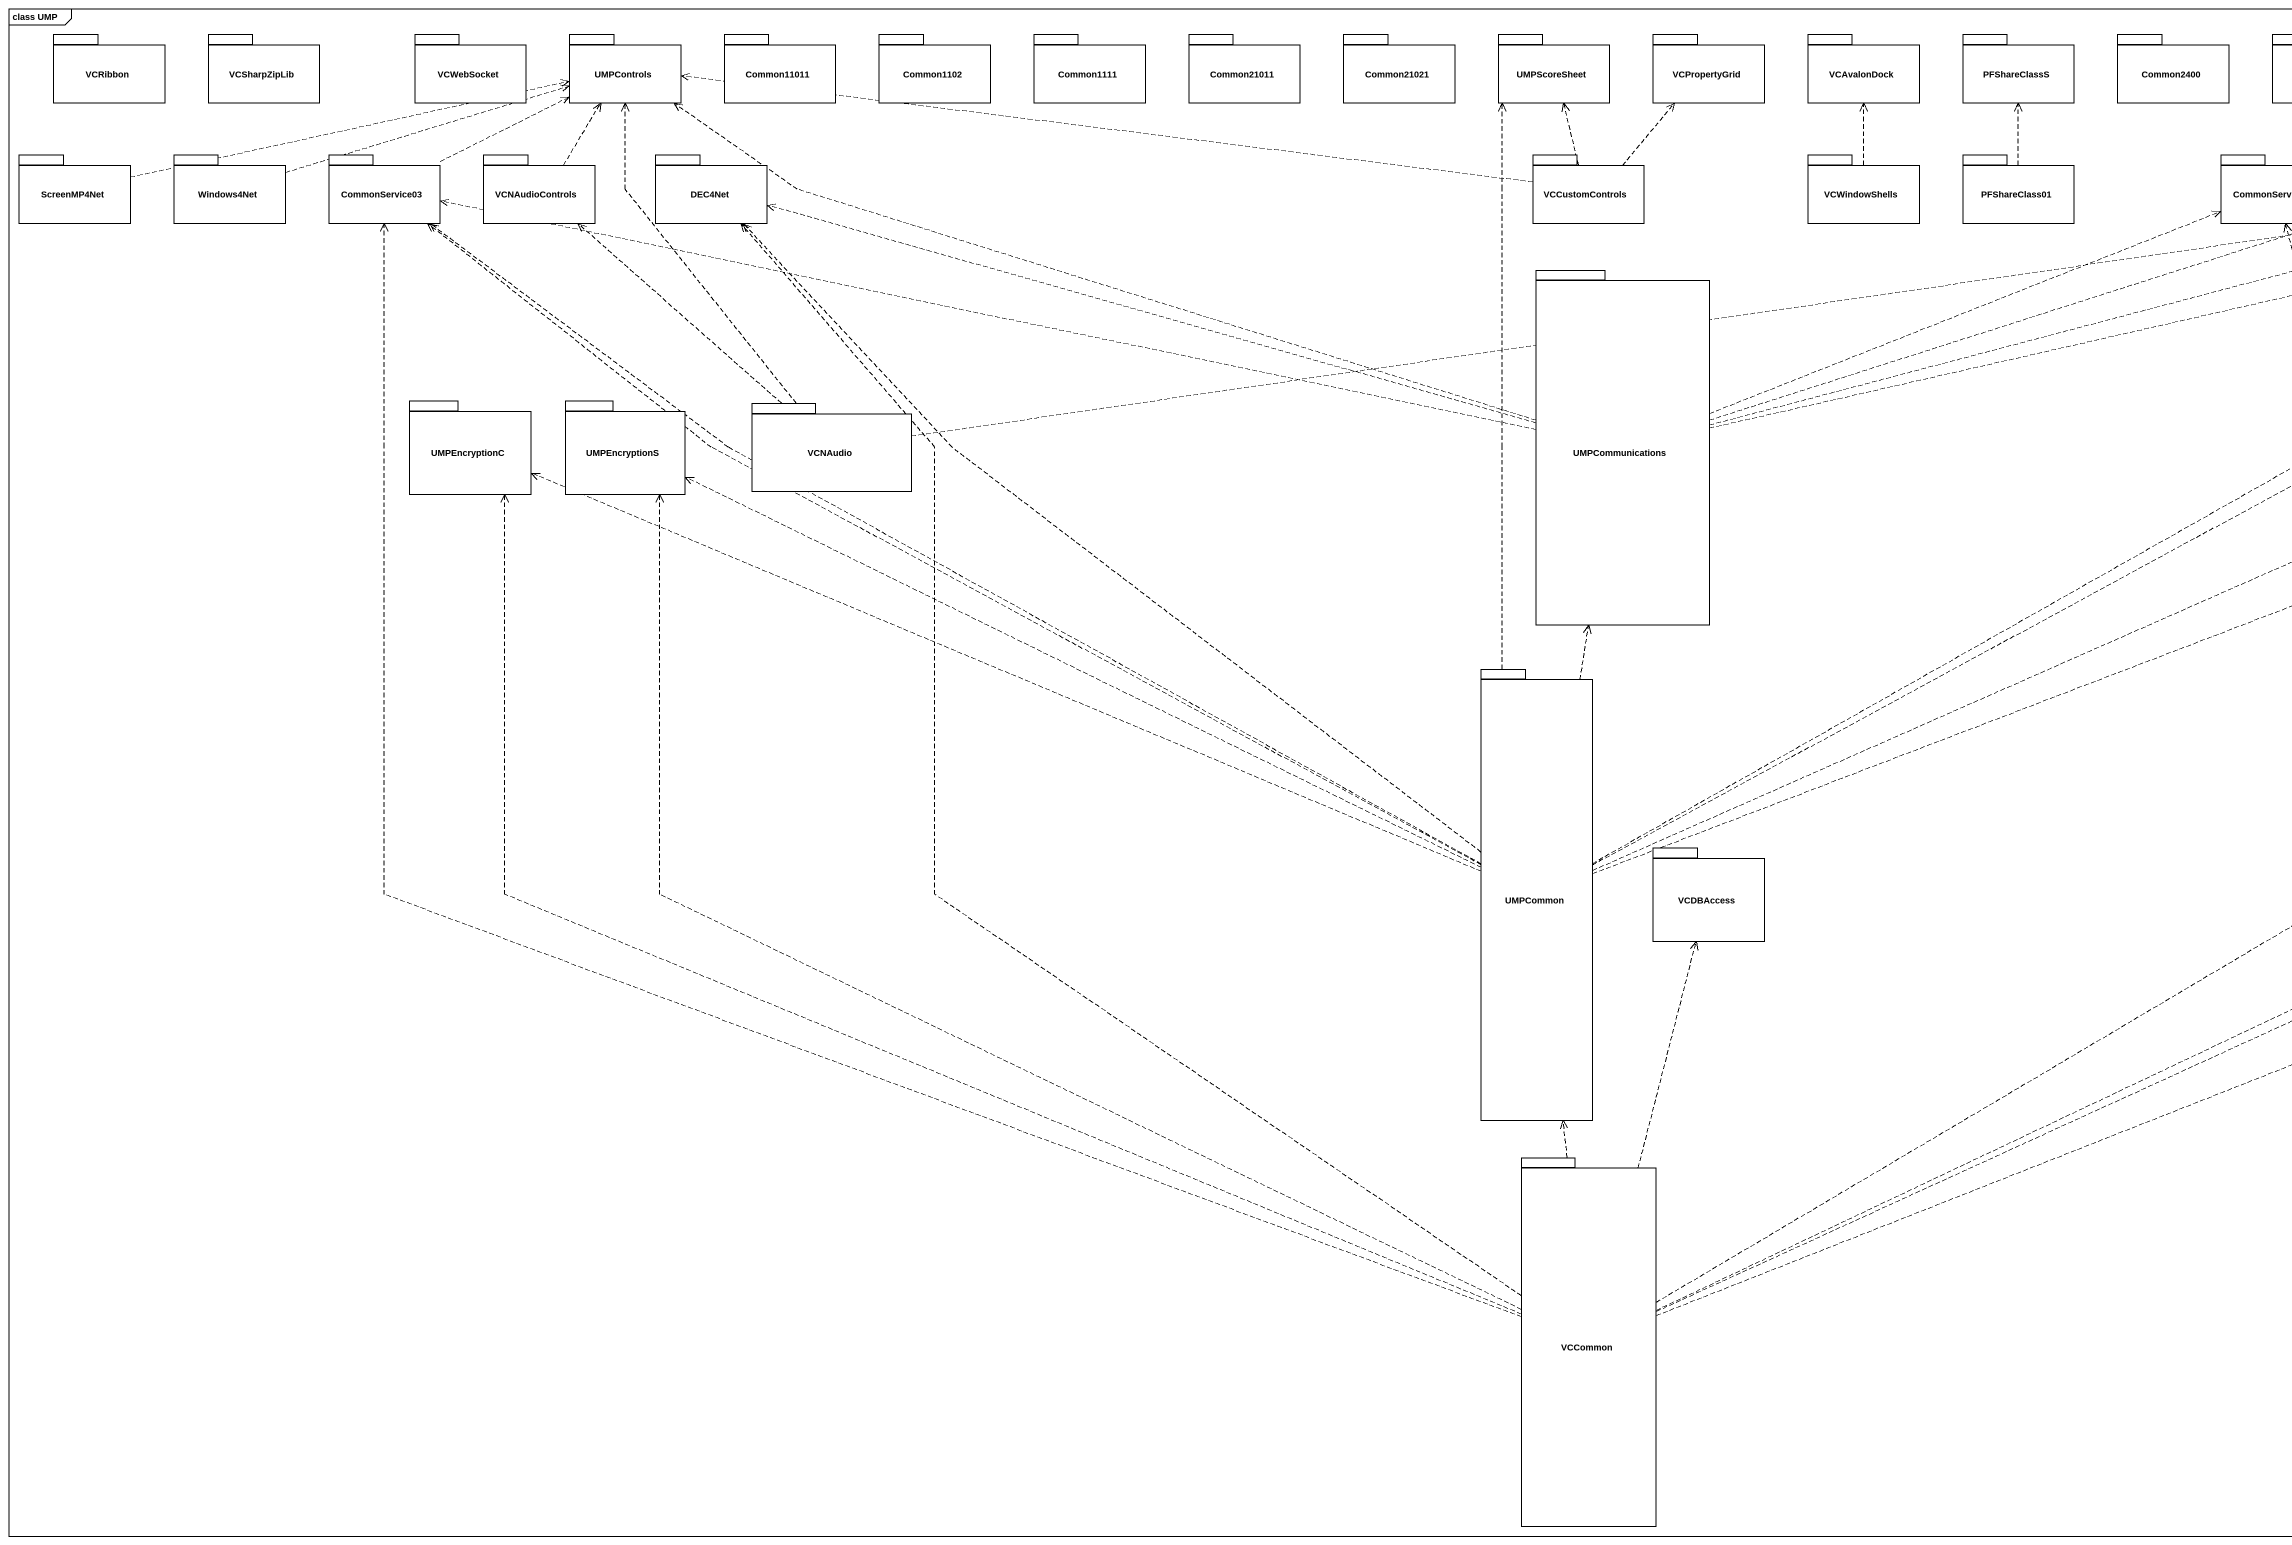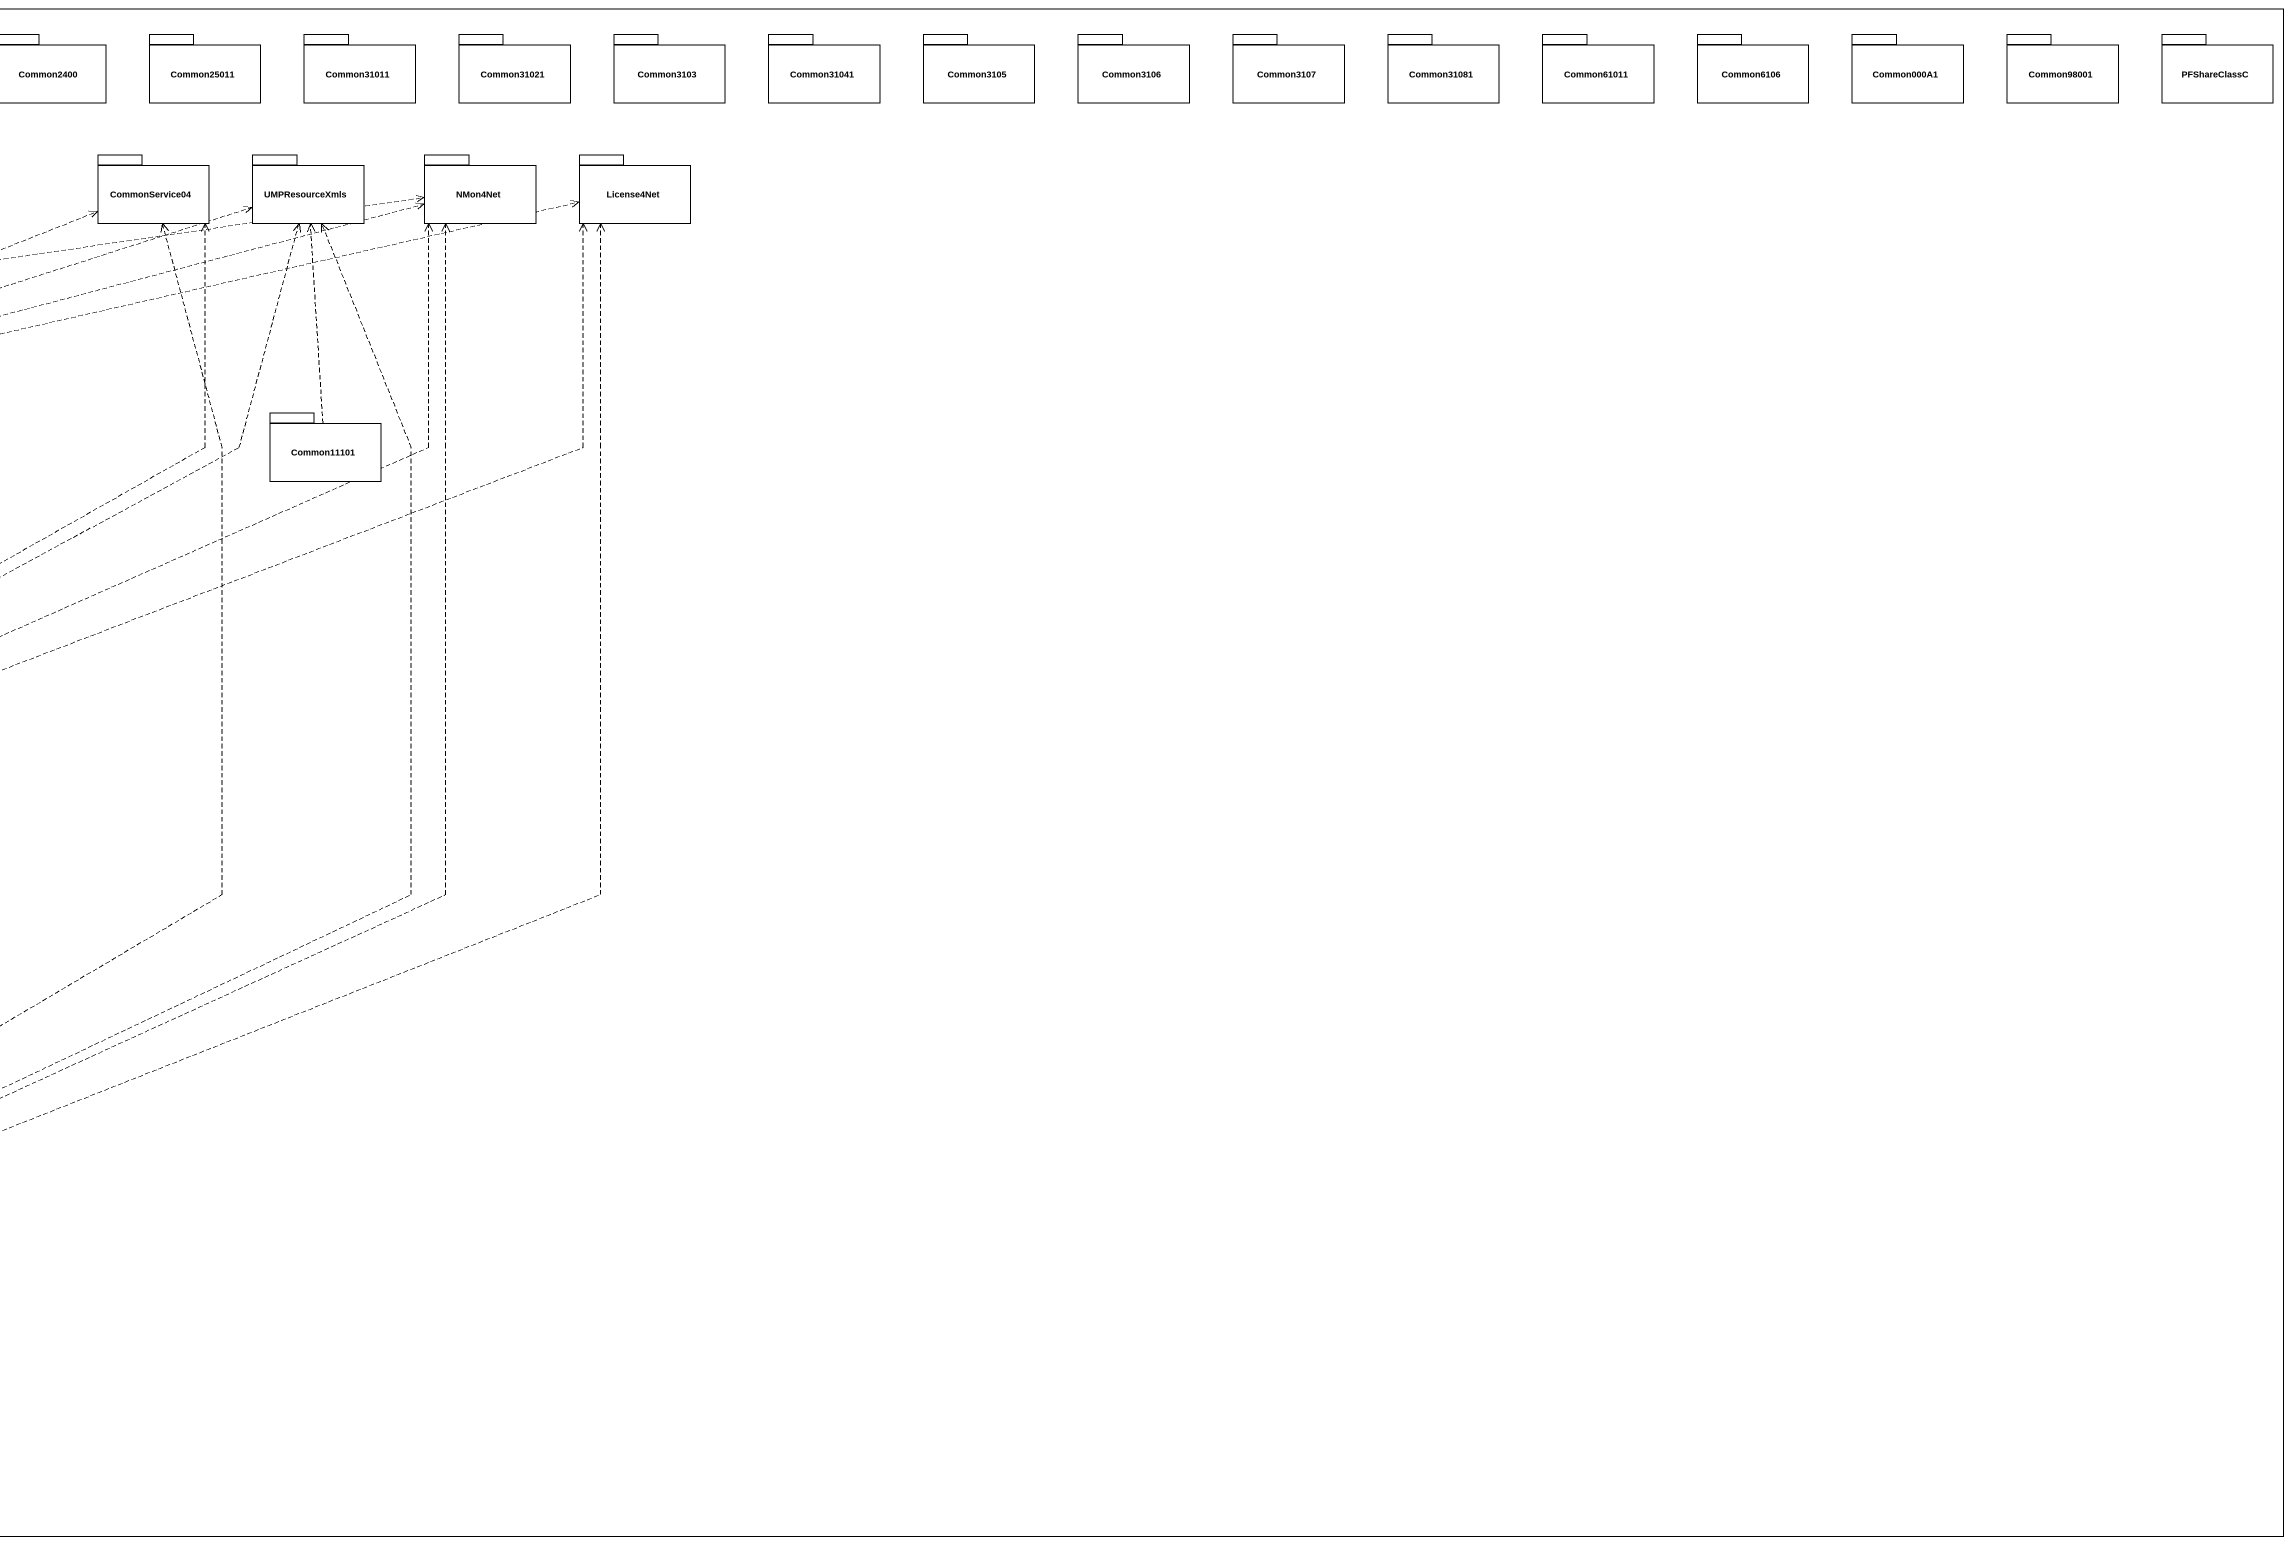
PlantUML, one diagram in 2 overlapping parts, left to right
@startuml
mainframe class UMP
package VCRibbon {
}
package VCSharpZipLib {
}
package VCWebSocket {
}
package UMPControls {
}
package Common11011 {
}
package Common1102 {
}
package Common1111 {
}
package Common21011 {
}
package Common21021 {
}
package UMPScoreSheet {
}
package VCPropertyGrid {
}
package VCAvalonDock {
}
package PFShareClassS {
}
package Common2400 {
}
package Common25011 {
}
package Common31011 {
}
package Common31021 {
}
package Common3103 {
}
package Common31041 {
}
package Common3105 {
}
package Common3106 {
}
package Common3107 {
}
package Common31081 {
}
package Common61011 {
}
package Common6106 {
}
package Common000A1 {
}
package Common98001 {
}
package PFShareClassC {
}
package ScreenMP4Net {
}
package Windows4Net {
}
package CommonService03 {
}
package VCNAudioControls {
}
package DEC4Net {
}
package VCCustomControls {
}
package VCWindowShells {
}
package PFShareClass01 {
}
package CommonService04 {
}
package UMPResourceXmls {
}
package NMon4Net {
}
package License4Net {
}
package UMPCommunications {
}
package UMPEncryptionC {
}
package UMPEncryptionS {
}
package VCNAudio {
}
package Common11101 {
}
package UMPCommon {
}
package VCDBAccess {
}
package VCCommon {
}
ScreenMP4Net .right.> UMPControls
Windows4Net .right.> UMPControls
CommonService03 .right.> UMPControls
VCNAudioControls .up.> UMPControls
VCCustomControls .left.> UMPControls
VCCustomControls .up.> UMPScoreSheet
VCCustomControls .up.> VCPropertyGrid
VCWindowShells .up.> VCAvalonDock
PFShareClass01 .up.> PFShareClassS
UMPCommunications .left.> UMPControls
UMPCommunications .left.> CommonService03
UMPCommunications .left.> DEC4Net
UMPCommunications .right.> CommonService04
UMPCommunications .right.> UMPResourceXmls
UMPCommunications .right.> NMon4Net
UMPCommunications .right.> License4Net
VCNAudio .up.> UMPControls
VCNAudio .up.> VCNAudioControls
VCNAudio .right.> NMon4Net
Common11101 .up.> UMPResourceXmls
UMPCommon .up.> UMPScoreSheet
UMPCommon .up.> CommonService03
UMPCommon .up.> CommonService03
UMPCommon .up.> DEC4Net
UMPCommon .up.> CommonService04
UMPCommon .up.> UMPResourceXmls
UMPCommon .up.> NMon4Net
UMPCommon .right.> License4Net
UMPCommon .up.> UMPCommunications
UMPCommon .left.> UMPEncryptionC
UMPCommon .left.> UMPEncryptionS
VCCommon .up.> CommonService03
VCCommon .up.> DEC4Net
VCCommon .up.> CommonService04
VCCommon .up.> UMPResourceXmls
VCCommon .up.> NMon4Net
VCCommon .up.> License4Net
VCCommon .up.> UMPEncryptionC
VCCommon .up.> UMPEncryptionS
VCCommon .up.> UMPCommon
VCCommon .up.> VCDBAccess
@enduml
